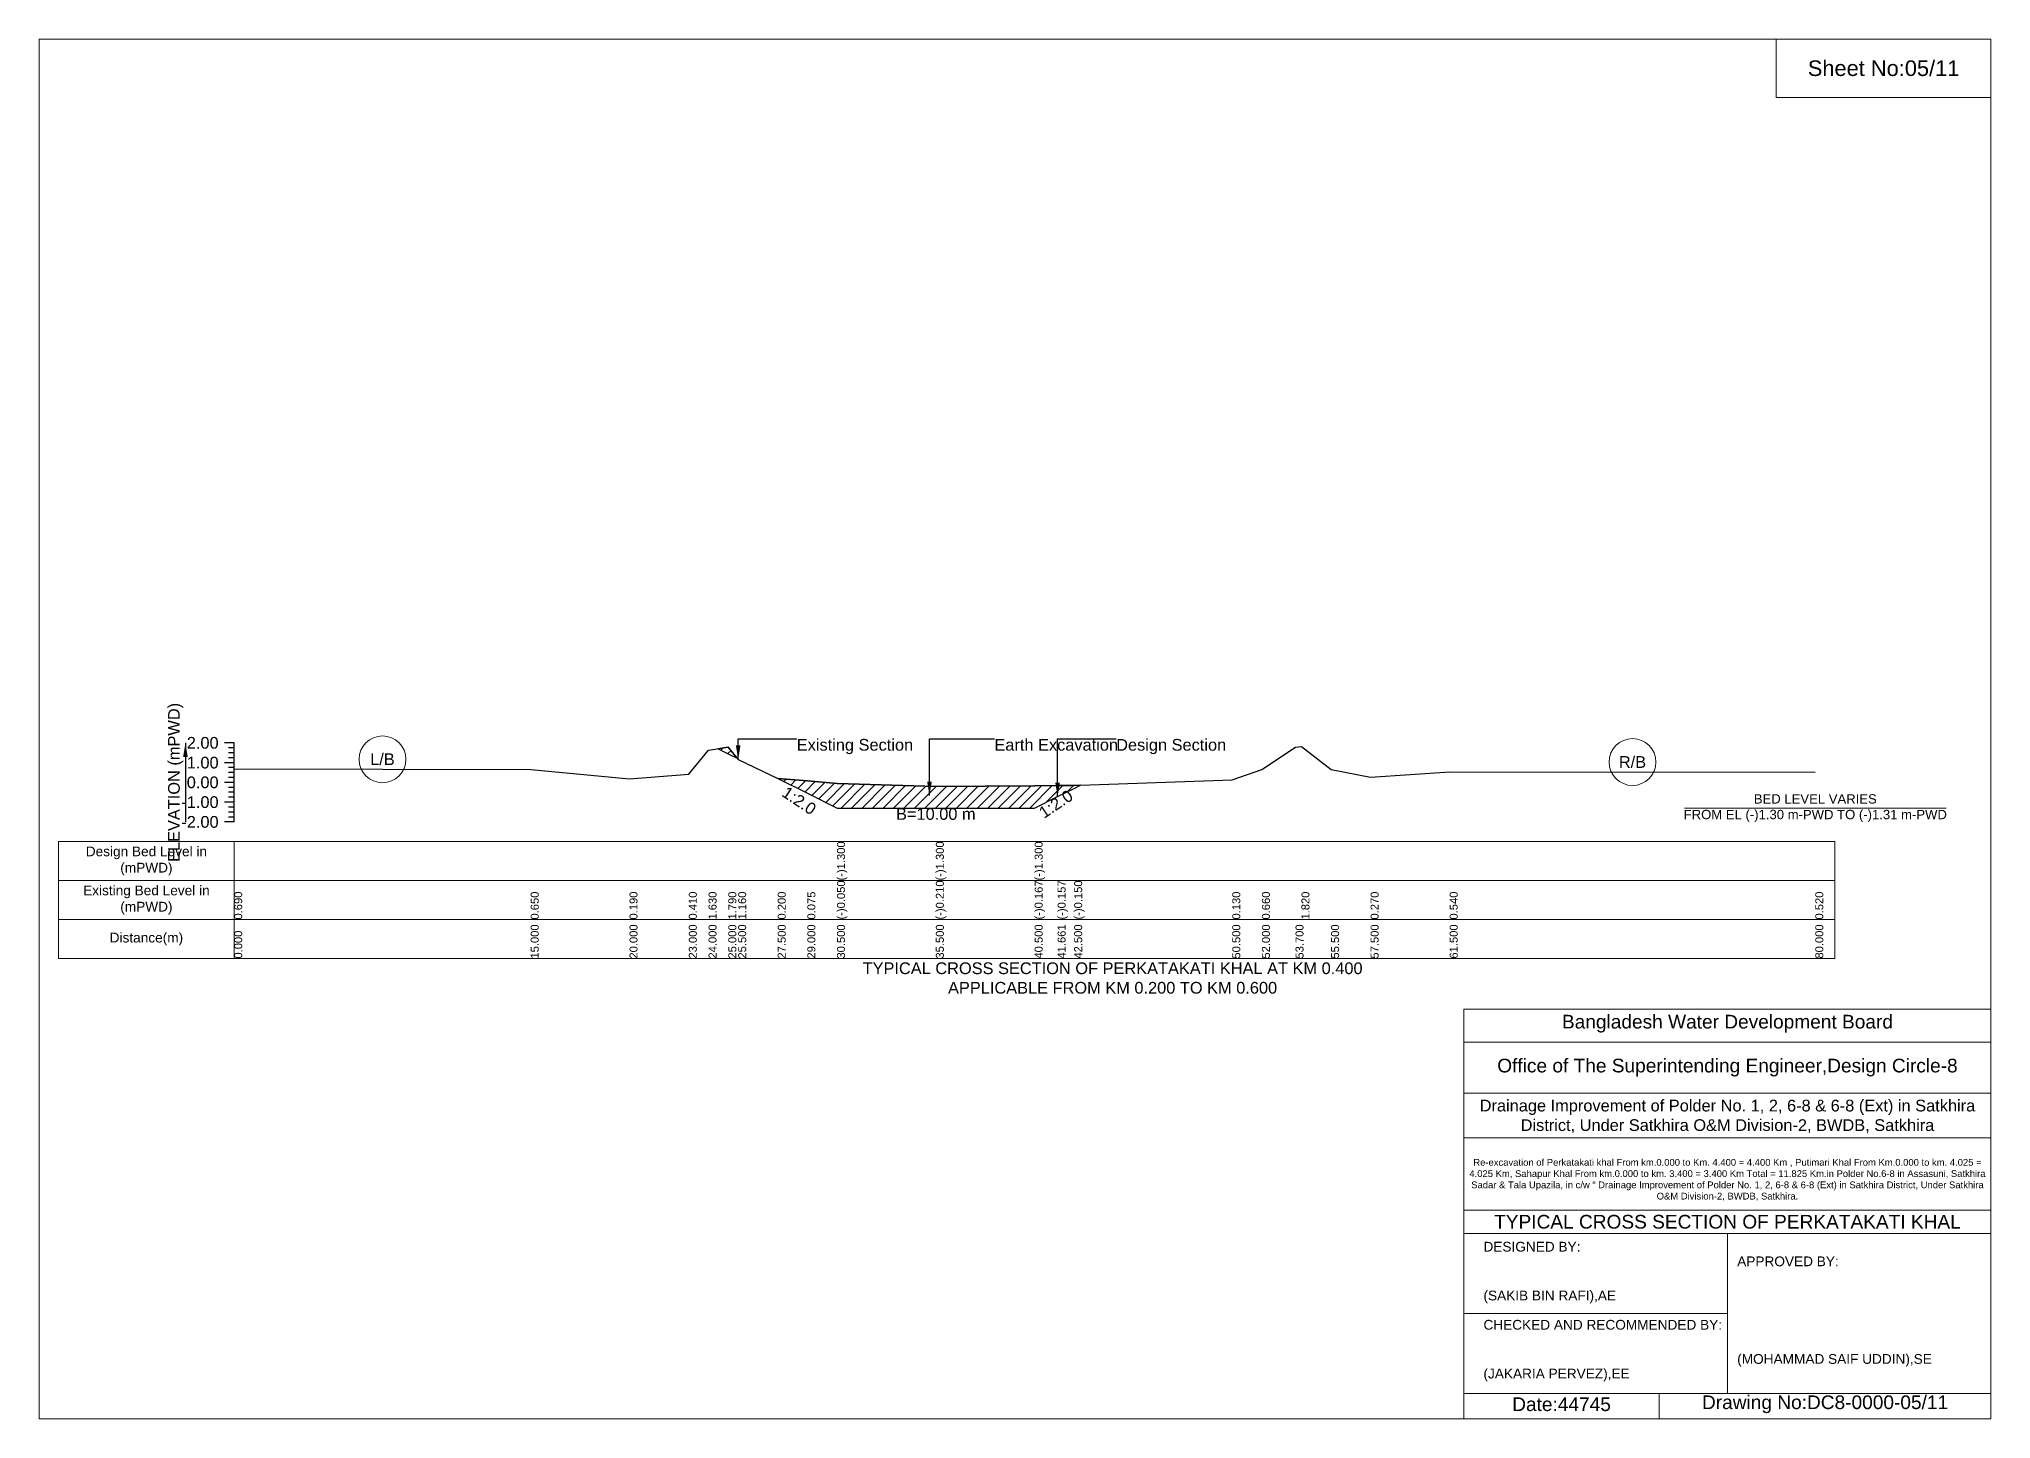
# Model space of a CAD drawing. Header units: inches. Extents: x 91000 to 208000, y -5656 to 20000.
# Drawn here: x 140000 to 148000, y -5656 to 0 of the extents above; entities that cross this region are included whole.
import ezdxf

# ---------------------------------------------------------------- set-up
doc = ezdxf.new("R2010")
doc.units = ezdxf.units.IN
doc.header["$LTSCALE"] = 7
doc.header["$MEASUREMENT"] = 0
for name, color, linetype, lineweight in [('Cross section Data Border', 7, 'Continuous', 9), ('Cross Section Labels', 7, 'Continuous', 9), ('Existing_Bed_Level for Xsection', 7, 'Continuous', 25)]:
    doc.layers.add(name, color=color, linetype=linetype, lineweight=lineweight)
doc.styles.get("Standard").update_dxf_attribs({"font": 'arial.ttf'})
doc.dimstyles.get("Standard").update_dxf_attribs({"dimtxt": 0.18, "dimasz": 0.18, "dimexe": 0.18, "dimexo": 0.0625, "dimgap": 0.09, "dimtad": 0, "dimtih": 1, "dimtoh": 1, "dimdec": 4, "dimzin": 0, "dimdsep": 46, "dimtxsty": 'Standard', "dimcen": 0.09, "dimadec": 0, "dimazin": 0, "dimtfac": 1, "dimtdec": 4, "dimtofl": 0, "dimtmove": 0, "dimatfit": 3, "dimfxl": 1, "dimtolj": 1, "dimtzin": 0, "dimarcsym": 0})

msp = doc.modelspace()

# ---------------------------------------------------------------- hatches: boundary and pattern name
at = {"layer": 'Existing_Bed_Level for Xsection'}
h = msp.add_hatch(dxfattribs=at)
h.set_pattern_fill('ANSI31', color=256, scale=243, style=0)
h.paths.add_polyline_path([(142783.3, -2908.7), (142825, -2929.5), (142861.2, -2947.7), (142825, -2902)])
h = msp.add_hatch(dxfattribs=at)
h.set_pattern_fill('ANSI31', color=256, scale=243, style=0)
h.paths.add_polyline_path([(143027.5, -3030.8), (143149, -3091.5), (143270.5, -3152.3), (143675.5, -3152.3), (144080.5, -3152.3), (144174.6, -3105.3), (144242.5, -3071.3), (144268.6, -3058.2), (144242.5, -3059.1), (144174.6, -3059.7), (144080.5, -3060.5), (143675.5, -3064), (143270.5, -3051), (143149, -3040.9)])

# ---------------------------------------------------------------- linework, layer by layer
at = {"layer": 'Cross section Data Border'}
msp.add_lwpolyline([(140080, -3289), (147360, -3289), (147360, -3769), (140080, -3769)], close=True, dxfattribs=at)
for points in [[(140800, -3289), (140800, -3769)], [(140080, -3449), (147360, -3449)], [(140080, -3609), (147360, -3609)]]:
    msp.add_lwpolyline(points, dxfattribs=at)
at = {"layer": 'Cross Section Labels'}
for points in [[(140000, 0), (148000, 0), (148000, -5656), (140000, -5656)], [(147120, 0), (148000, 0), (148000, -240), (147120, -240)]]:
    msp.add_lwpolyline(points, close=True, dxfattribs=at)
for points in [[(146744.2, -3152.3), (147815.8, -3152.3)], [(145840, -5656), (145840, -3976), (148000, -3976)], [(145840, -4112), (148000, -4112)], [(145840, -4320), (148000, -4320)], [(145840, -4504), (148000, -4504)], [(145840, -4800), (148000, -4800)], [(145840, -4896), (148000, -4896)], [(146920, -4896), (146920, -5552)], [(145840, -5224), (146920, -5224)], [(145840, -5552), (148000, -5552)], [(146640, -5552), (146640, -5656)]]:
    msp.add_lwpolyline(points, dxfattribs=at)
for centre in [(141407.5, -2952.2), (146530.8, -2963.6)]:
    msp.add_circle(centre, 96, dxfattribs=at)
at = {"layer": 'Existing_Bed_Level for Xsection'}
for points in [[(140800, -2885), (140760, -2885)], [(140800, -2905.2), (140776, -2905.2)], [(140800, -2925.5), (140776, -2925.5)], [(140800, -2945.7), (140776, -2945.7)], [(140800, -3209), (140800, -3128), (140800, -3047), (140800, -2966), (140800, -2885)], [(140800, -2991.1), (142015, -2994.3), (142420, -3031.6), (142663, -3013.8), (142744, -2915), (142825, -2902), (142865.5, -2953), (143027.5, -3030.8), (143027.5, -3030.8), (143149, -3040.9), (143270.5, -3051), (143270.5, -3051), (143675.5, -3064), (143675.5, -3064), (144080.5, -3060.5), (144080.5, -3060.5), (144174.6, -3059.7), (144242.5, -3059.1), (144268.6, -3058.2), (144890.5, -3036.5), (145012, -2993.5), (145149.7, -2902), (145174, -2899.6), (145295.5, -2993.5), (145457.5, -3025.1), (145781.5, -3003.2), (147280, -3004.9)], [(140800, -2966), (140760, -2966)], [(140800, -2986.2), (140776, -2986.2)], [(140800, -3006.5), (140776, -3006.5)], [(140800, -3026.7), (140776, -3026.7)], [(140800, -3047), (140760, -3047)], [(140800, -3067.2), (140776, -3067.2)], [(140800, -3087.5), (140776, -3087.5)], [(140800, -3107.7), (140776, -3107.7)], [(140800, -3128), (140760, -3128)], [(140800, -3148.2), (140776, -3148.2)], [(140800, -3168.5), (140776, -3168.5)], [(140800, -3188.7), (140776, -3188.7)], [(140800, -3209), (140760, -3209)]]:
    msp.add_lwpolyline(points, dxfattribs=at)
for points in [[(142783.3, -2908.7), (142825, -2929.5), (142861.2, -2947.7), (142825, -2902)], [(143027.5, -3030.8), (143027.5, -3030.8), (143149, -3091.5), (143270.5, -3152.3), (143270.5, -3152.3), (143675.5, -3152.3), (143675.5, -3152.3), (144080.5, -3152.3), (144080.5, -3152.3), (144174.6, -3105.3), (144242.5, -3071.3), (144268.6, -3058.2), (144242.5, -3059.1), (144174.6, -3059.7), (144080.5, -3060.5), (144080.5, -3060.5), (143675.5, -3064), (143675.5, -3064), (143270.5, -3051), (143270.5, -3051), (143149, -3040.9), (143027.5, -3030.8)]]:
    msp.add_lwpolyline(points, close=True, dxfattribs=at)

# ---------------------------------------------------------------- texts
at = {"layer": 'Cross section Data Border', "char_height": 40, "width": 640, "attachment_point": 5}
for s, insert in [('Design Bed Level in (mPWD)', (140440, -3369)), ('Existing Bed Level in (mPWD)', (140440, -3529)), ('Distance(m)', (140440, -3689))]:
    msp.add_mtext(s, dxfattribs=dict(at, insert=insert))
at = {"layer": 'Cross Section Labels'}
for s, insert, char_height, attachment_point in [('Sheet No:05/11', (147560, -120), 64, 5), ('Existing Section', (143105.5, -2868.8), 48, 1), ('Earth Excavation', (143915.5, -2868.8), 48, 1), ('Design Section', (144414.6, -2868.8), 48, 1), ('L/B', (141407.5, -2952.2), 48, 5), ('R/B', (146530.8, -2963.6), 48, 5), ('BED LEVEL VARIES ^JFROM EL (-)1.30 m-PWD TO (-)1.31 m-PWD', (147280, -3152.3), 38.4, 5), ('B=10.00 m', (143675.5, -3152.3), 48, 2), ('TYPICAL CROSS SECTION OF PERKATAKATI KHAL AT KM 0.400^JAPPLICABLE FROM KM 0.200 TO KM 0.600', (144400, -3849), 48, 5), ('Bangladesh Water Development Board', (146920, -4036), 56, 5), ('Office of The Superintending Engineer,Design Circle-8', (146920, -4216), 56, 5)]:
    msp.add_mtext(s, dxfattribs=dict(at, insert=insert, char_height=char_height, attachment_point=attachment_point))
at = {"layer": 'Cross Section Labels', "char_height": 48, "attachment_point": 2}
for insert, rotation in [((143128.8, -3101.7), 326.30993), ((144154.3, -3115.4), 33.69007)]:
    msp.add_mtext('1:2.0', dxfattribs=dict(at, insert=insert, rotation=rotation))
at = {"layer": 'Cross Section Labels'}
for s, insert, char_height, width, attachment_point in [('Drainage Improvement of Polder No. 1, 2, 6-8 & 6-8 (Ext) in Satkhira District, Under Satkhira O&M Division-2, BWDB, Satkhira', (146920, -4416), 48, 2240, 5), ('Re-excavation of Perkatakati khal From km.0.000 to Km. 4.400 = 4.400 Km , Putimari Khal From Km.0.000 to km. 4.025 = 4.025 Km, Sahapur Khal From km.0.000 to km. 3.400 = 3.400 Km Total = 11.825 Km.in Polder No.6-8 in Assasuni, Satkhira Sadar & Tala Upazila, in c/w “ Drainage Improvement of Polder No. 1, 2, 6-8 & 6-8 (Ext) in Satkhira District, Under Satkhira O&M Division-2, BWDB, Satkhira.', (146920, -4676), 27.6889, 2160, 5), ('TYPICAL CROSS SECTION OF PERKATAKATI KHAL', (146920, -4848), 56, 2240, 5), ('DESIGNED BY:^J^J^J(SAKIB BIN RAFI),AE', (145920, -5056), 40, 1120, 4), ('APPROVED BY:^J^J^J^J^J^J(MOHAMMAD SAIF UDDIN),SE', (146960, -5216), 40, 1120, 4), ('CHECKED AND RECOMMENDED BY:^J^J^J(JAKARIA PERVEZ),EE', (145920, -5376), 40, 1120, 4), ('Date:44745', (146240, -5596), 56, 1120, 5), ('Drawing No:DC8-0000-05/11', (147320, -5596), 56, 1760, 5)]:
    msp.add_mtext(s, dxfattribs=dict(at, insert=insert, char_height=char_height, width=width, attachment_point=attachment_point))
at = {"layer": 'Existing_Bed_Level for Xsection', "rotation": 90}
for s, insert, char_height, attachment_point in [('ELEVATION (mPWD)', (140560, -3047), 48, 5), ('(-)1.300', (143270.5, -3449), 32.8, 1), ('(-)1.300', (143675.5, -3449), 32.8, 1), ('(-)1.300', (144080.5, -3449), 32.8, 1), ('0.690', (140800, -3609), 32.8, 1), ('0.650', (142015, -3609), 32.8, 1), ('0.190', (142420, -3609), 32.8, 1), ('0.410', (142663, -3609), 32.8, 1), ('1.630', (142744, -3609), 32.8, 1), ('1.790', (142825, -3609), 32.8, 1), ('1.160', (142865.5, -3609), 32.8, 1), ('0.200', (143027.5, -3609), 32.8, 1), ('0.075', (143149, -3609), 32.8, 1), ('(-)0.050', (143270.5, -3609), 32.8, 1), ('(-)0.210', (143675.5, -3609), 32.8, 1), ('(-)0.167', (144080.5, -3609), 32.8, 1), ('(-)0.157', (144174.6, -3609), 32.8, 1), ('(-)0.150', (144242.5, -3609), 32.8, 1), ('0.130', (144890.5, -3609), 32.8, 1), ('0.660', (145012, -3609), 32.8, 1), ('1.820', (145174, -3609), 32.8, 1), ('0.270', (145457.5, -3609), 32.8, 1), ('0.540', (145781.5, -3609), 32.8, 1), ('0.520', (147280, -3609), 32.8, 1), ('0.000', (140800, -3769), 32.8, 1), ('15.000', (142015, -3769), 32.8, 1), ('20.000', (142420, -3769), 32.8, 1), ('23.000', (142663, -3769), 32.8, 1), ('24.000', (142744, -3769), 32.8, 1), ('25.000', (142825, -3769), 32.8, 1), ('25.500', (142865.5, -3769), 32.8, 1), ('27.500', (143027.5, -3769), 32.8, 1), ('29.000', (143149, -3769), 32.8, 1), ('30.500', (143270.5, -3769), 32.8, 1), ('35.500', (143675.5, -3769), 32.8, 1), ('40.500', (144080.5, -3769), 32.8, 1), ('41.661', (144174.6, -3769), 32.8, 1), ('42.500', (144242.5, -3769), 32.8, 1), ('50.500', (144890.5, -3769), 32.8, 1), ('52.000', (145012, -3769), 32.8, 1), ('53.700', (145149.7, -3769), 32.8, 1), ('55.500', (145295.5, -3769), 32.8, 1), ('57.500', (145457.5, -3769), 32.8, 1), ('61.500', (145781.5, -3769), 32.8, 1), ('80.000', (147280, -3769), 32.8, 1)]:
    msp.add_mtext(s, dxfattribs=dict(at, insert=insert, char_height=char_height, attachment_point=attachment_point))
at = {"layer": 'Existing_Bed_Level for Xsection', "char_height": 48, "attachment_point": 6}
for s, insert in [('2.00', (140736, -2885)), ('1.00', (140736, -2966)), ('0.00', (140736, -3047)), ('-1.00', (140736, -3128)), ('-2.00', (140736, -3209))]:
    msp.add_mtext(s, dxfattribs=dict(at, insert=insert))

# ---------------------------------------------------------------- leaders
at = {"layer": 'Cross Section Labels', "annotation_type": 0, "has_hookline": 1, "hookline_direction": 0}
for points, text_width in [([(142865.5, -2953), (142865.5, -2868.8), (143105.4, -2868.8)], 467.2), ([(143649.5, -3101), (143649.5, -2868.8), (143915.4, -2868.8)], 497), ([(144174.6, -3105.3), (144174.6, -2868.8), (144414.5, -2868.8)], 441.2)]:
    msp.add_leader(points, dimstyle='Standard', override={"dimasz": 57.6}, dxfattribs=dict(at, text_width=text_width))
at = {"layer": 'Existing_Bed_Level for Xsection'}
msp.add_leader([(140600, -2885), (140600, -3209)], dimstyle='Standard', override={"dimasz": 57.6}, dxfattribs=at)

doc.saveas('drawing.dxf')
